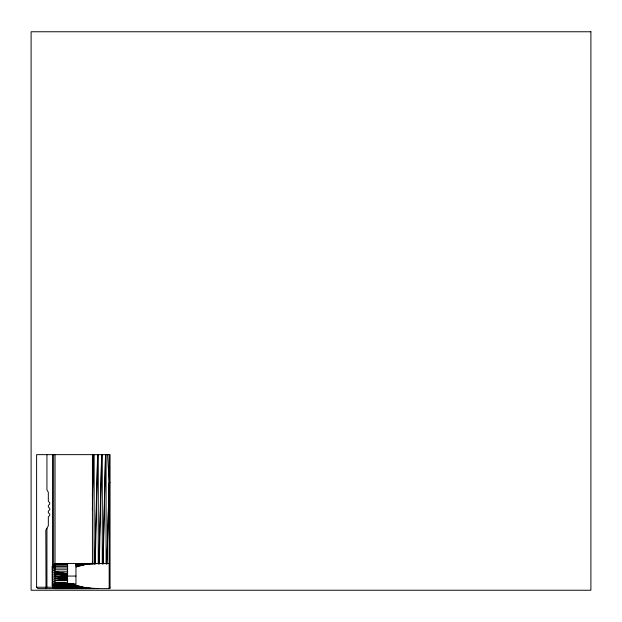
<?xml version="1.0" encoding="UTF-8"?>
<svg xmlns="http://www.w3.org/2000/svg" width="622" height="622" viewBox="0 0 622 622"><rect width="100%" height="100%" fill="white"/><g stroke="black" fill="none" stroke-linecap="round" stroke-linejoin="round"><path stroke-width="0.93" d="M94.132 563.998L94.132 454.643M98.26 563.998L98.26 454.643M102.272 563.998L102.272 454.643M106.082 563.998L106.09 454.643M92.375 509.807L93.588 454.643M95.259 563.998L97.701 454.643M99.279 563.998L101.713 454.643M103.159 563.998L105.538 454.643L102.84 563.998M92.375 496.263L93.471 454.643M94.746 563.998L97.607 454.643M98.851 563.998L101.635 454.643M106.992 563.967L109.177 482.555L107.552 454.643M106.774 563.967L109.177 482.555L110.047 482.555M52.24 572.722L55.031 571.766L67.588 571.766L66.196 576.065L67.588 579.743L55.031 580.357L52.24 579.401M67.588 572.38L66.873 573.468L55.031 571.766L66.694 573.881L55.031 573.881L52.24 574.363M53.912 588.622L52.52 587.23L46.938 587.23L45.538 588.622L46.005 588.155L45.818 530.169L48.329 525.823L48.329 516.843L49.729 515.444L49.729 514.052L48.329 512.652L48.329 511.167L49.729 509.776L49.729 508.376L48.329 506.984L48.329 505.499L49.729 504.1L49.729 502.708L48.329 501.309L48.329 492.329L46.938 489.911L46.938 454.643M52.24 566.44L55.031 563.695L67.588 563.695M52.24 566.883L55.031 564.263L67.588 564.263M52.24 567.606L55.031 565.188L67.588 565.188M52.24 568.578L55.031 566.44L67.588 566.44M52.24 569.783L55.031 567.987L67.588 567.987M52.24 571.175L55.031 569.783L67.588 569.783M75.962 567L85.68 564.473L97.934 563.501M66.476 577.729L55.031 578.242L52.24 577.76M52.24 584.524L55.031 586.943L79.111 586.173L86.435 587.767L97.934 588.622M55.031 585.683L75.907 585.108L79.111 586.173L55.031 585.683L52.24 583.545M93.751 563.61L75.962 563.501L75.962 583.879L55.031 584.136L52.24 582.34M52.24 585.683L55.031 588.435L90.439 588.264L55.031 587.868L52.24 585.24M86.435 587.767L55.031 587.868L82.64 587.067L55.031 586.943M109.177 563.501L55.031 563.501L52.24 566.292L52.24 585.831L55.031 588.622L94.567 588.552L55.031 588.435M52.24 576.065L66.196 576.065L55.031 573.881L66.468 574.409M67.588 576.065L75.962 576.065M67.588 580.357L55.031 580.357L66.888 578.67L55.031 578.242L66.259 576.874L55.031 576.065M52.24 580.948L55.031 582.34L67.588 582.34M36.605 587.23L38.004 588.622L110.047 588.622L110.047 454.643L36.605 454.643L36.605 587.23L45.818 587.23M109.177 587.23L110.047 587.23M78.458 566.144L75.962 565.802L79.647 565.826L75.962 564.815L83.83 564.838L75.962 564.092L88.34 564.115L75.962 563.649L93.075 563.664L75.962 563.501M75.962 563.649L89.646 563.936M75.962 564.092L85.68 564.473M55.031 582.34L73.653 584.128L55.031 584.136L75.907 585.108L73.085 583.879M75.962 564.815L81.925 565.219M55.031 573.881L66.259 575.264M92.375 561.573L92.429 563.501L92.429 454.643M109.177 454.643L109.177 588.622M67.588 563.501L67.588 583.879M55.031 454.643L55.031 588.622M53.632 454.643L53.632 566.059M53.632 586.406L53.632 588.342M52.52 454.643L52.52 587.23M46.938 528.241L46.938 587.23M590.9 31.761L31.1 31.761L31.1 590.239L590.9 590.239L590.9 31.761"/></g></svg>
